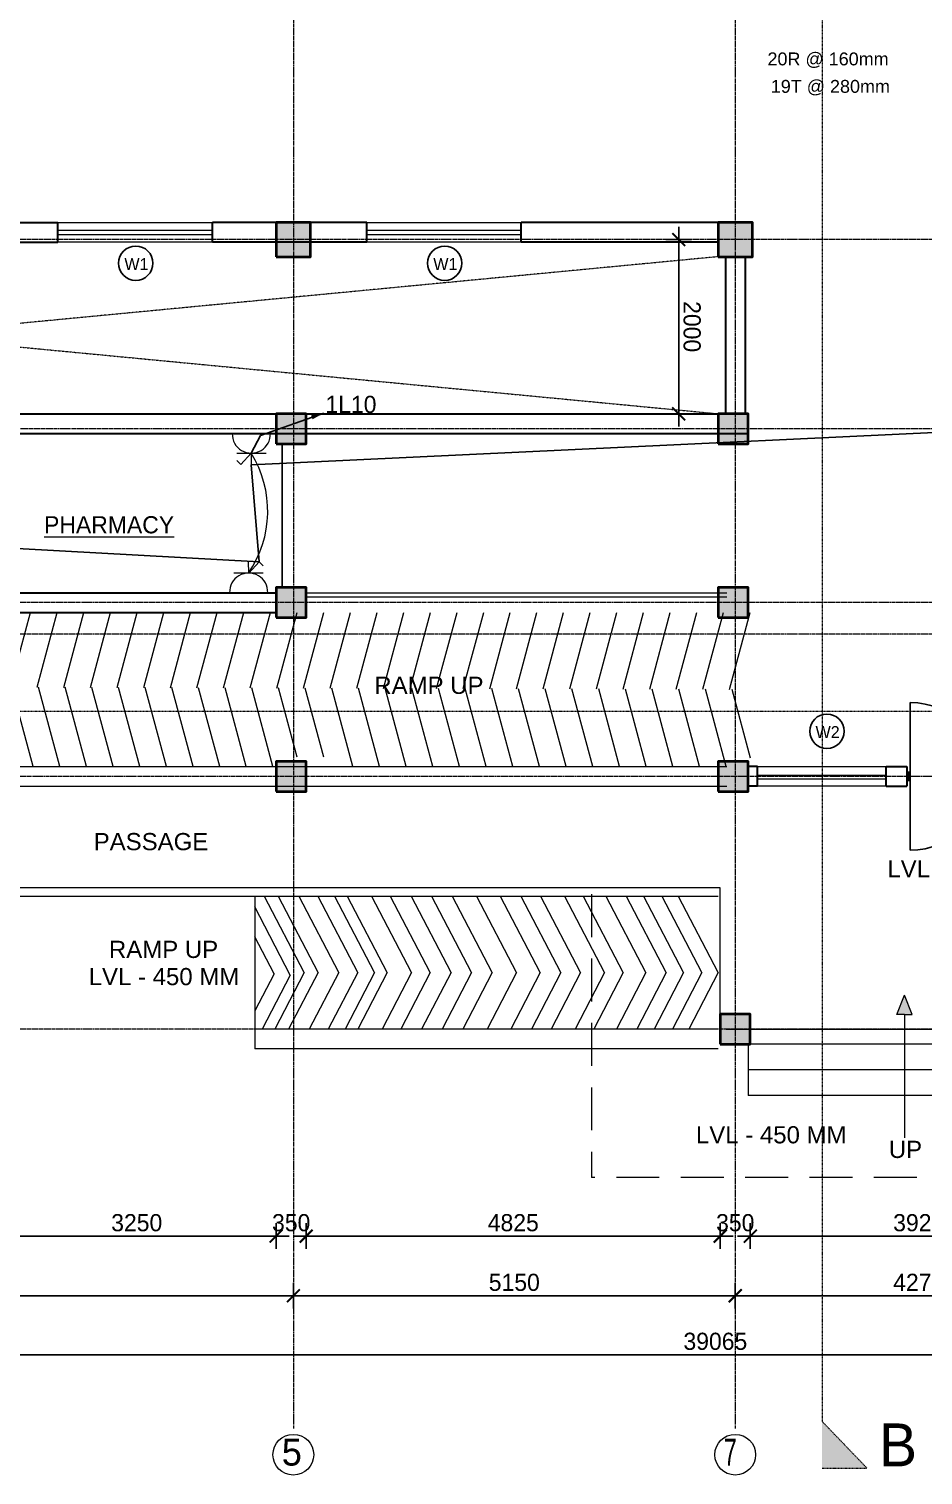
# Model space of a CAD drawing. Header units: inches. Extents: x -3071 to 2534411, y -17796 to 388172.
# Drawn here: x 1622070 to 1632490, y 290798 to 307650 of the extents above; entities that cross this region are included whole.
import ezdxf
from ezdxf.enums import TextEntityAlignment as Align

# ---------------------------------------------------------------- set-up
doc = ezdxf.new("R2010")
doc.units = ezdxf.units.IN
doc.header["$MEASUREMENT"] = 0
for name, pattern in [('ACAD_ISO08W100', [36, 24, -3, 6, -3]), ('DASHDOT2', [12.7, 6.35, -3.175, 0, -3.175]), ('DASHED', [0.75, 0.5, -0.25])]:
    doc.linetypes.add(name, pattern=pattern)
for name, color, linetype, lineweight in [('001-Archi-Opening Tags', 14, 'Continuous', 25), ('001-Archi-Text', 180, 'Continuous', 18), ('002-Archi- Opening', 90, 'Continuous', 25), ('A .4 col', 5, 'Continuous', 40), ('A 0.05 hatch', 252, 'Continuous', 5), ('A 0.13 dw', 3, 'Continuous', 13), ('A 0.13 IND DIM', 240, 'Continuous', 13), ('A 0.13parapet partition', 230, 'Continuous', 13), ('A 0.18 steps', 6, 'Continuous', 18), ('A 0.9 RAILING', 100, 'Continuous', 9), ('cen', 50, 'ACAD_ISO08W100', 5), ('DIM', 161, 'Continuous', 15), ('dotted line', 1, 'DASHED', 9), ('Grid Tag', 6, 'Continuous', 20), ('p1 walls stone outline', 4, 'Continuous', 30), ('Power Sockets City supply', 141, 'Continuous', 13), ('section', 6, 'DASHDOT2', 20), ('text', 7, 'Continuous', 25)]:
    doc.layers.add(name, color=color, linetype=linetype, lineweight=lineweight)
doc.layers.add('Wires', color=1, linetype='Continuous')
doc.styles.add('AERIAL', font='arial.ttf', dxfattribs={"height": 10})
doc.styles.add('Archi 100', font='GOTHIC.TTF', dxfattribs={"height": 200})
doc.styles.add('CG', font='GOTHIC.TTF', dxfattribs={"height": 40})
doc.styles.get("Standard").update_dxf_attribs({"font": 'GOTHIC.TTF'})
doc.linetypes.add('ZIGZAG', pattern='A,0.0001,-0.2,[131,ltypeshp.shx,S=0.2,R=0,X=-0.2,Y=0],-0.4,[131,ltypeshp.shx,S=0.2,R=180,X=0.2,Y=0],-0.2', length=0.8001)
doc.dimstyles.new('Archi 100', dxfattribs={"dimtxt": 200, "dimasz": 150, "dimexe": 150, "dimexo": 300, "dimgap": 50, "dimtad": 1, "dimdec": 0, "dimrnd": 5, "dimzin": 0, "dimdsep": 46, "dimtxsty": 'Archi 100', "dimblk": 'ARCHTICK', "dimcen": 0.09, "dimdle": 150, "dimclrd": 256, "dimclre": 256, "dimclrt": 256, "dimadec": 0, "dimazin": 0, "dimtfac": 1, "dimtdec": 0, "dimtix": 1, "dimtofl": 0, "dimtmove": 0, "dimatfit": 3, "dimfxl": 150, "dimfxlon": 1, "dimtolj": 1, "dimtzin": 0, "dimlwd": -1, "dimlwe": -1, "dimarcsym": 0})

# ---------------------------------------------------------------- blocks, each defined once
blk = doc.blocks.new('W2')
at = {"layer": 'A 0.13 dw'}
for points in [[(143910, 195589), (143910, 195359), (142110, 195359), (142110, 195589)], [(142110, 195446), (143910, 195446), (143910, 195496), (142110, 195496)]]:
    blk.add_lwpolyline(points, close=True, dxfattribs=at)
blk = doc.blocks.new('*U657')
at = {"ltscale": 100}
for points in [[(5, 50), (5, -50), (40, -50), (40, 50)], [(1760, 50), (1760, -50), (1795, -50), (1795, 50)]]:
    blk.add_hatch(color=256, dxfattribs=at).paths.add_polyline_path(points)
for points in [[(43, 855.5), (43, -855.5, 1)], [(1757, 855.5), (1757, -855.5, -1)]]:
    blk.add_lwpolyline(points, format="xyb", close=True, dxfattribs=at)
for points in [[(5, 50), (5, -50), (40, -50), (40, 50)], [(1760, 50), (1760, -50), (1795, -50), (1795, 50)]]:
    blk.add_lwpolyline(points, close=True)
blk = doc.blocks.new('WIN W3')
at = {"layer": 'A 0.13 dw'}
for points in [[(169745, 183259), (168245, 183259), (168245, 183489), (169745, 183489)], [(169745, 183339), (168245, 183339), (168245, 183389), (169745, 183389)]]:
    blk.add_lwpolyline(points, close=True, dxfattribs=at)
blk = doc.blocks.new('grid')
at = {"layer": 'Grid Tag', "linetype": 'Continuous', "ltscale": 30}
blk.add_circle((51, 48), 264, dxfattribs=at)
blk.add_attdef('GRID', (-143, -93), '', height=200)
blk = doc.blocks.new('window tag')
blk.add_circle((0, 0), 200)
at = {"style": 'Archi 100', "flags": 1}
for tag, p in [('WIDTH', (15, 174.5)), ('HEIGHT', (-4.5, -348.5))]:
    blk.add_attdef(tag, p, '', height=200, dxfattribs=at)
at = {"style": 'Archi 100'}
blk.add_attdef('SYMBOL', text='', height=200, dxfattribs=at).set_placement((8, -10.5), align=Align.MIDDLE_CENTER)
blk = doc.blocks.new('_ArchTick')
at = {"color": 0, "linetype": 'ByBlock', "const_width": 0.15}
blk.add_lwpolyline([(-0.5, -0.5), (0.5, 0.5)], dxfattribs=at)
blk = doc.blocks.new('*D1375')
at = {"transparency": 16777216}
for p, q in [((1630476, 293733), (1630476, 293433)), ((1634401, 293733), (1634401, 293433)), ((1634551, 293583), (1630326, 293583))]:
    blk.add_line(p, q, dxfattribs=at)
at = {"layer": 'Defpoints', "color": 0, "transparency": 16777216}
for p in [(1630476, 295820), (1634401, 295820), (1630476, 293583)]:
    blk.add_point(p, dxfattribs=at)
at = {"transparency": 16777216, "xscale": 150, "yscale": 150, "zscale": 150, "rotation": 180}
blk.add_blockref('_ArchTick', (1630476, 293583), dxfattribs=at)
at = {"transparency": 16777216, "xscale": 150, "yscale": 150, "zscale": 150}
blk.add_blockref('_ArchTick', (1634401, 293583), dxfattribs=at)
at = {"transparency": 16777216, "insert": (1632439, 293738), "char_height": 200, "attachment_point": 5, "style": 'Archi 100'}
blk.add_mtext('\\A1;3925', dxfattribs=at)
blk = doc.blocks.new('*D1376')
at = {"transparency": 16777216}
for p, q in [((1630126, 293733), (1630126, 293433)), ((1630476, 293733), (1630476, 293433)), ((1630126, 293583), (1629976, 293583)), ((1630476, 293583), (1630626, 293583))]:
    blk.add_line(p, q, dxfattribs=at)
at = {"layer": 'Defpoints', "color": 0, "transparency": 16777216}
for p in [(1630126, 295820), (1630476, 295820), (1630126, 293583)]:
    blk.add_point(p, dxfattribs=at)
at = {"transparency": 16777216, "xscale": 150, "yscale": 150, "zscale": 150}
blk.add_blockref('_ArchTick', (1630126, 293583), dxfattribs=at)
at = {"transparency": 16777216, "xscale": 150, "yscale": 150, "zscale": 150, "rotation": 180}
blk.add_blockref('_ArchTick', (1630476, 293583), dxfattribs=at)
at = {"transparency": 16777216, "insert": (1630301, 293738), "char_height": 200, "attachment_point": 5, "style": 'Archi 100'}
blk.add_mtext('\\A1;350', dxfattribs=at)
blk = doc.blocks.new('*D1377')
at = {"transparency": 16777216}
for p, q in [((1625301, 293733), (1625301, 293433)), ((1630126, 293733), (1630126, 293433)), ((1630276, 293583), (1625151, 293583))]:
    blk.add_line(p, q, dxfattribs=at)
at = {"layer": 'Defpoints', "color": 0, "transparency": 16777216}
for p in [(1625301, 298765), (1630126, 295820), (1625301, 293583)]:
    blk.add_point(p, dxfattribs=at)
at = {"transparency": 16777216, "xscale": 150, "yscale": 150, "zscale": 150, "rotation": 180}
blk.add_blockref('_ArchTick', (1625301, 293583), dxfattribs=at)
at = {"transparency": 16777216, "xscale": 150, "yscale": 150, "zscale": 150}
blk.add_blockref('_ArchTick', (1630126, 293583), dxfattribs=at)
at = {"transparency": 16777216, "insert": (1627714, 293738), "char_height": 200, "attachment_point": 5, "style": 'Archi 100'}
blk.add_mtext('\\A1;4825', dxfattribs=at)
blk = doc.blocks.new('*D1378')
at = {"transparency": 16777216}
for p, q in [((1624951, 293733), (1624951, 293433)), ((1625301, 293733), (1625301, 293433)), ((1624951, 293583), (1624801, 293583)), ((1625301, 293583), (1625451, 293583))]:
    blk.add_line(p, q, dxfattribs=at)
at = {"layer": 'Defpoints', "color": 0, "transparency": 16777216}
for p in [(1624951, 298765), (1625301, 298765), (1624951, 293583)]:
    blk.add_point(p, dxfattribs=at)
at = {"transparency": 16777216, "xscale": 150, "yscale": 150, "zscale": 150}
blk.add_blockref('_ArchTick', (1624951, 293583), dxfattribs=at)
at = {"transparency": 16777216, "xscale": 150, "yscale": 150, "zscale": 150, "rotation": 180}
blk.add_blockref('_ArchTick', (1625301, 293583), dxfattribs=at)
at = {"transparency": 16777216, "insert": (1625126, 293738), "char_height": 200, "attachment_point": 5, "style": 'Archi 100'}
blk.add_mtext('\\A1;350', dxfattribs=at)
blk = doc.blocks.new('*D1379')
at = {"transparency": 16777216}
for p, q in [((1621701, 293733), (1621701, 293433)), ((1624951, 293733), (1624951, 293433)), ((1625101, 293583), (1621551, 293583))]:
    blk.add_line(p, q, dxfattribs=at)
at = {"layer": 'Defpoints', "color": 0, "transparency": 16777216}
for p in [(1621701, 298765), (1624951, 298765), (1621701, 293583)]:
    blk.add_point(p, dxfattribs=at)
at = {"transparency": 16777216, "xscale": 150, "yscale": 150, "zscale": 150, "rotation": 180}
blk.add_blockref('_ArchTick', (1621701, 293583), dxfattribs=at)
at = {"transparency": 16777216, "xscale": 150, "yscale": 150, "zscale": 150}
blk.add_blockref('_ArchTick', (1624951, 293583), dxfattribs=at)
at = {"transparency": 16777216, "insert": (1623326, 293738), "char_height": 200, "attachment_point": 5, "style": 'Archi 100'}
blk.add_mtext('\\A1;3250', dxfattribs=at)
blk = doc.blocks.new('*D1393')
at = {"transparency": 16777216}
for p, q in [((1634726, 292888), (1630151, 292888)), ((1630301, 293038), (1630301, 292738)), ((1634576, 293038), (1634576, 292738))]:
    blk.add_line(p, q, dxfattribs=at)
at = {"layer": 'Defpoints', "color": 0, "transparency": 16777216}
for p in [(1630301, 295995), (1634576, 295995), (1630301, 292888)]:
    blk.add_point(p, dxfattribs=at)
at = {"transparency": 16777216, "xscale": 150, "yscale": 150, "zscale": 150, "rotation": 180}
blk.add_blockref('_ArchTick', (1630301, 292888), dxfattribs=at)
at = {"transparency": 16777216, "xscale": 150, "yscale": 150, "zscale": 150}
blk.add_blockref('_ArchTick', (1634576, 292888), dxfattribs=at)
at = {"transparency": 16777216, "insert": (1632439, 293043), "char_height": 200, "attachment_point": 5, "style": 'Archi 100'}
blk.add_mtext('\\A1;4275', dxfattribs=at)
blk = doc.blocks.new('*D1394')
at = {"transparency": 16777216}
for p, q in [((1630451, 292888), (1625001, 292888)), ((1625151, 293038), (1625151, 292738)), ((1630301, 293038), (1630301, 292738))]:
    blk.add_line(p, q, dxfattribs=at)
at = {"layer": 'Defpoints', "color": 0, "transparency": 16777216}
for p in [(1625151, 298940), (1630301, 295995), (1625151, 292888)]:
    blk.add_point(p, dxfattribs=at)
at = {"transparency": 16777216, "xscale": 150, "yscale": 150, "zscale": 150, "rotation": 180}
blk.add_blockref('_ArchTick', (1625151, 292888), dxfattribs=at)
at = {"transparency": 16777216, "xscale": 150, "yscale": 150, "zscale": 150}
blk.add_blockref('_ArchTick', (1630301, 292888), dxfattribs=at)
at = {"transparency": 16777216, "insert": (1627726, 293043), "char_height": 200, "attachment_point": 5, "style": 'Archi 100'}
blk.add_mtext('\\A1;5150', dxfattribs=at)
blk = doc.blocks.new('*D1395')
at = {"transparency": 16777216}
for p, q in [((1625301, 292888), (1617801, 292888)), ((1617951, 293038), (1617951, 292738)), ((1625151, 293038), (1625151, 292738))]:
    blk.add_line(p, q, dxfattribs=at)
at = {"layer": 'Defpoints', "color": 0, "transparency": 16777216}
for p in [(1617951, 298940), (1625151, 298940), (1617951, 292888)]:
    blk.add_point(p, dxfattribs=at)
at = {"transparency": 16777216, "xscale": 150, "yscale": 150, "zscale": 150, "rotation": 180}
blk.add_blockref('_ArchTick', (1617951, 292888), dxfattribs=at)
at = {"transparency": 16777216, "xscale": 150, "yscale": 150, "zscale": 150}
blk.add_blockref('_ArchTick', (1625151, 292888), dxfattribs=at)
at = {"transparency": 16777216, "insert": (1621551, 293043), "char_height": 200, "attachment_point": 5, "style": 'Archi 100'}
blk.add_mtext('\\A1;7200', dxfattribs=at)
blk = doc.blocks.new('*D1285')
at = {"transparency": 16777216}
for p, q in [((1610536, 292351), (1610536, 292051)), ((1649601, 292351), (1649601, 292051)), ((1610386, 292201), (1649751, 292201))]:
    blk.add_line(p, q, dxfattribs=at)
at = {"layer": 'Defpoints', "color": 0, "transparency": 16777216}
for p in [(1610536, 298740), (1649601, 295795), (1649601, 292201)]:
    blk.add_point(p, dxfattribs=at)
at = {"transparency": 16777216, "xscale": 150, "yscale": 150, "zscale": 150, "rotation": 180}
blk.add_blockref('_ArchTick', (1610536, 292201), dxfattribs=at)
at = {"transparency": 16777216, "xscale": 150, "yscale": 150, "zscale": 150}
blk.add_blockref('_ArchTick', (1649601, 292201), dxfattribs=at)
at = {"transparency": 16777216, "insert": (1630069, 292356), "char_height": 200, "attachment_point": 5, "style": 'Archi 100'}
blk.add_mtext('\\A1;39065', dxfattribs=at)
blk = doc.blocks.new('*D1726')
at = {"transparency": 16777216}
for p, q in [((1629792, 305195), (1629492, 305195)), ((1629642, 305345), (1629642, 303015)), ((1629792, 303165), (1629492, 303165))]:
    blk.add_line(p, q, dxfattribs=at)
at = {"layer": 'Defpoints', "color": 0, "transparency": 16777216}
for p in [(1630101, 305195), (1629642, 303165), (1630101, 303165)]:
    blk.add_point(p, dxfattribs=at)
at = {"transparency": 16777216, "xscale": 150, "yscale": 150, "zscale": 150}
for p, rotation in [((1629642, 305195), 90.00423666362136), ((1629642, 303165), 270.0042366636214)]:
    blk.add_blockref('_ArchTick', p, dxfattribs=dict(at, rotation=rotation))
at = {"transparency": 16777216, "insert": (1629797, 304180), "char_height": 200, "attachment_point": 5, "rotation": 270.0042, "style": 'Archi 100'}
blk.add_mtext('\\A1;2000', dxfattribs=at)
blk = doc.blocks.new('15A N soc')
at = {"layer": 'Power Sockets City supply', "color": 244, "lineweight": 13, "true_color": 0x991b1e}
for p, q in [((52222.5612, 99516.2064), (52222.5611, 99516.2603)), ((52222.5612, 99516.2064), (52222.6099, 99516.2585)), ((52222.6099, 99516.2585), (52222.6282, 99516.2401)), ((52222.6282, 99516.2064), (52222.4926, 99516.2064)), ((52222.4338, 99516.1156), (52222.6863, 99516.1156))]:
    blk.add_line(p, q, dxfattribs=at)
blk.add_arc((52222.5612, 99516.1182), 0.0881, 358.32, 181.68, dxfattribs=at)

msp = doc.modelspace()

# ---------------------------------------------------------------- hatches: boundary and pattern name
at = {"layer": 'A .4 col', "linetype": 'Continuous'}
h = msp.add_hatch(color=256, dxfattribs=at)
h.dxf.hatch_style = 1
h.paths.add_polyline_path([(1624951.17, 304995.24), (1625351.17, 304995.24), (1625351.17, 305395.24), (1624951.17, 305395.24)])
h = msp.add_hatch(color=256, dxfattribs=at)
h.dxf.hatch_style = 1
h.paths.add_polyline_path([(1630101.17, 304995.24), (1630501.17, 304995.24), (1630501.17, 305395.24), (1630101.17, 305395.24)])
h = msp.add_hatch(color=256, dxfattribs=at)
h.dxf.hatch_style = 1
h.paths.add_polyline_path([(1624951.32, 302815.24), (1625301.32, 302815.24), (1625301.32, 303165.24), (1624951.32, 303165.24)])
h = msp.add_hatch(color=256, dxfattribs=at)
h.dxf.hatch_style = 1
h.paths.add_polyline_path([(1630101.32, 302815.24), (1630451.32, 302815.24), (1630451.32, 303165.24), (1630101.32, 303165.24)])
h = msp.add_hatch(color=256, dxfattribs=at)
h.dxf.hatch_style = 1
h.paths.add_polyline_path([(1624951.32, 300790.24), (1625301.32, 300790.24), (1625301.32, 301140.24), (1624951.32, 301140.24)])
h = msp.add_hatch(color=256, dxfattribs=at)
h.dxf.hatch_style = 1
h.paths.add_polyline_path([(1630101.32, 300790.24), (1630451.32, 300790.24), (1630451.32, 301140.24), (1630101.32, 301140.24)])
h = msp.add_hatch(color=256, dxfattribs=at)
h.dxf.hatch_style = 1
h.paths.add_polyline_path([(1624951.32, 298765.25), (1625301.32, 298765.25), (1625301.32, 299115.25), (1624951.32, 299115.25)])
h = msp.add_hatch(color=256, dxfattribs=at)
h.dxf.hatch_style = 1
h.paths.add_polyline_path([(1630101.32, 298765.25), (1630451.32, 298765.25), (1630451.32, 299115.25), (1630101.32, 299115.25)])
h = msp.add_hatch(color=256, dxfattribs=at)
h.dxf.hatch_style = 1
h.paths.add_polyline_path([(1630126.17, 295820.25), (1630476.17, 295820.25), (1630476.17, 296170.25), (1630126.17, 296170.25)])
at = {"layer": 'A 0.05 hatch'}
h = msp.add_hatch(dxfattribs=at)
h.set_pattern_fill('_USER', color=256, scale=300, angle=285, style=0, pattern_type=0)
h.set_pattern_definition([(75, (1613158.47, 299975.25), (289.778, -77.6457), [])])
h.paths.add_polyline_path([(1618151.32, 300849.97), (1618151.32, 300740.25), (1617926.32, 300740.25), (1617926.32, 300849.98), (1613173.47, 300850.25), (1613173.47, 300005.25), (1630478.48, 299952.75), (1630478.48, 300849.27), (1618483.48, 300849.95), (1618483.48, 300740.25), (1618258.48, 300740.25), (1618258.48, 300849.96)])
h = msp.add_hatch(dxfattribs=at)
h.set_pattern_fill('_USER', color=256, scale=300, angle=285, style=0, pattern_type=0)
h.set_pattern_definition([(285, (1613158.47, 300038.02), (289.778, 77.6457), [])])
h.paths.add_polyline_path([(1625178.48, 299165.25), (1625628.48, 299165.25), (1625628.48, 299055.25), (1630478.48, 299055.25), (1630478.48, 299952.75), (1613173.47, 300008.02), (1613173.47, 299055.25), (1617978.48, 299055.25), (1617978.48, 299165.25), (1618428.48, 299165.25), (1618428.48, 299055.25), (1625178.48, 299055.25)])
at = {"layer": 'DIM', "ltscale": 20}
msp.add_hatch(color=256, dxfattribs=at).paths.add_polyline_path([(1632183.41, 296165.81), (1632272.56, 296165.81), (1632361.71, 296165.81), (1632272.56, 296388.62)])
at = {"layer": 'section'}
msp.add_hatch(color=256, dxfattribs=at).paths.add_polyline_path([(1631835.92, 290879.3), (1631313.57, 290879.3), (1631313.57, 291422.9)])

# ---------------------------------------------------------------- linework, layer by layer
at = {"layer": '002-Archi- Opening', "linetype": 'ZIGZAG', "ltscale": 100}
msp.add_line((1625021.68, 302815.24), (1625021.68, 301140.24), dxfattribs=at)
at = {"layer": 'A .4 col', "linetype": 'Continuous'}
for points in [[(1624951.17, 304995.24), (1625351.17, 304995.24), (1625351.17, 305395.24), (1624951.17, 305395.24)], [(1630101.17, 304995.24), (1630501.17, 304995.24), (1630501.17, 305395.24), (1630101.17, 305395.24)], [(1624951.32, 302815.24), (1625301.32, 302815.24), (1625301.32, 303165.24), (1624951.32, 303165.24)], [(1630101.32, 302815.24), (1630451.32, 302815.24), (1630451.32, 303165.24), (1630101.32, 303165.24)], [(1624951.32, 300790.24), (1625301.32, 300790.24), (1625301.32, 301140.24), (1624951.32, 301140.24)], [(1630101.32, 300790.24), (1630451.32, 300790.24), (1630451.32, 301140.24), (1630101.32, 301140.24)], [(1624951.32, 298765.25), (1625301.32, 298765.25), (1625301.32, 299115.25), (1624951.32, 299115.25)], [(1630101.32, 298765.25), (1630451.32, 298765.25), (1630451.32, 299115.25), (1630101.32, 299115.25)], [(1630126.17, 295820.25), (1630476.17, 295820.25), (1630476.17, 296170.25), (1630126.17, 296170.25)]]:
    msp.add_lwpolyline(points, close=True, dxfattribs=at)
at = {"layer": 'A 0.05 hatch'}
for p, q in [((1625277.74, 296652.75), (1624815.63, 297540.25)), ((1625438.53, 296652.75), (1624976.42, 297540.25)), ((1625679.71, 296652.75), (1625217.6, 297540.25)), ((1625900.79, 296652.75), (1625438.69, 297540.25)), ((1626098.43, 296652.75), (1625636.32, 297540.25)), ((1626245.81, 296652.75), (1625783.71, 297540.25)), ((1626527.19, 296652.75), (1626065.09, 297540.25)), ((1626744.93, 296652.75), (1626282.82, 297540.25)), ((1626988.65, 296652.75), (1626526.54, 297540.25)), ((1627228.45, 296652.75), (1626766.35, 297540.25)), ((1627468.25, 296652.75), (1627006.14, 297540.25)), ((1627750.68, 296652.75), (1627288.58, 297540.25)), ((1628027.78, 296652.75), (1627565.68, 297540.25)), ((1628267.58, 296652.75), (1627805.48, 297540.25)), ((1628496.72, 296652.75), (1628034.62, 297540.25)), ((1628776.34, 296652.75), (1628314.24, 297540.25)), ((1628993.71, 296652.75), (1628531.6, 297540.25)), ((1629258.78, 296652.75), (1628796.68, 297540.25)), ((1629497.35, 296652.75), (1629035.24, 297540.25)), ((1629698.81, 296652.75), (1629236.7, 297540.25)), ((1629910.87, 296652.75), (1629448.76, 297540.25)), ((1630101.32, 296652.75), (1629639.22, 297540.25)), ((1625115.1, 296623.46), (1624701.32, 297418.15)), ((1624925.69, 296639.26), (1624701.32, 297070.18)), ((1624925.69, 296639.26), (1624701.32, 296208.34)), ((1625115.1, 296623.46), (1624788, 295995.25)), ((1625277.74, 296652.75), (1624935.39, 295995.25)), ((1625438.53, 296652.75), (1625096.18, 295995.25)), ((1625679.71, 296652.75), (1625337.36, 295995.25)), ((1625900.79, 296652.75), (1625558.44, 295995.25)), ((1626098.43, 296652.75), (1625756.08, 295995.25)), ((1626245.81, 296652.75), (1625903.47, 295995.25)), ((1626527.19, 296652.75), (1626184.85, 295995.25)), ((1626744.93, 296652.75), (1626402.58, 295995.25)), ((1626988.65, 296652.75), (1626646.3, 295995.25)), ((1627228.45, 296652.75), (1626886.1, 295995.25)), ((1627468.25, 296652.75), (1627125.9, 295995.25)), ((1627750.68, 296652.75), (1627408.33, 295995.25)), ((1628027.78, 296652.75), (1627685.44, 295995.25)), ((1628267.58, 296652.75), (1627925.23, 295995.25)), ((1628496.72, 296652.75), (1628154.38, 295995.25)), ((1628776.34, 296652.75), (1628434, 295995.25)), ((1628993.71, 296652.75), (1628651.36, 295995.25)), ((1629258.78, 296652.75), (1628916.43, 295995.25)), ((1629497.35, 296652.75), (1629155, 295995.25)), ((1629698.81, 296652.75), (1629356.46, 295995.25)), ((1629910.87, 296652.75), (1629568.52, 295995.25)), ((1630101.32, 296652.75), (1629758.97, 295995.25))]:
    msp.add_line(p, q, dxfattribs=at)
at = {"layer": 'A 0.13parapet partition'}
for p, q in [((1610841.32, 299055.25), (1630201.32, 299055.25)), ((1610926.32, 298825.25), (1630201.32, 298825.25)), ((1630126.17, 297640.25), (1610611.35, 297640.25)), ((1630126.17, 296170.25), (1630126.17, 297640.25)), ((1630101.32, 297540.25), (1609399.51, 297540.25)), ((1630101.32, 295995.25), (1624701.32, 295995.25)), ((1630101.32, 295765.25), (1624701.32, 295765.25))]:
    msp.add_line(p, q, dxfattribs=at)
at = {"layer": 'A 0.18 steps'}
for p, q in [((1624701.32, 297540.25), (1624701.32, 295765.25)), ((1634401.17, 295820.25), (1630451.32, 295820.25)), ((1630451.32, 295820.25), (1630451.32, 295220.25)), ((1634401.17, 295520.25), (1630451.32, 295520.25)), ((1634401.17, 295220.25), (1630451.32, 295220.25))]:
    msp.add_line(p, q, dxfattribs=at)
at = {"layer": 'A 0.18 steps', "linetype": 'Continuous'}
msp.add_line((1630196.17, 295995.25), (1634376.17, 295995.25), dxfattribs=at)
at = {"layer": 'A 0.9 RAILING'}
for p, q in [((1625301.32, 301080.27), (1630201.32, 301080.24)), ((1625301.32, 301030.27), (1630201.32, 301030.24))]:
    msp.add_line(p, q, dxfattribs=at)
at = {"layer": 'cen', "ltscale": 2}
for p, q in [((1625151.17, 316425.62), (1625151.17, 291340.6)), ((1630301.17, 316425.62), (1630301.17, 291340.6)), ((1653916.17, 305195.24), (1606236.17, 305195.24)), ((1635004.09, 302990.24), (1609786.53, 302990.24)), ((1634976.32, 300965.25), (1609786.53, 300965.25)), ((1653916.17, 300595.25), (1606236.17, 300595.25)), ((1634981.32, 298940.25), (1609786.53, 298940.25)), ((1653916.17, 295995.25), (1606236.17, 295995.25))]:
    msp.add_line(p, q, dxfattribs=at)
at = {"layer": 'Defpoints'}
msp.add_lwpolyline([(1636481.01, 303130.32), (1624661.33, 302570.23), (1624753.42, 301440.87), (1621010.52, 301645.51), (1617811.32, 302815.24), (1616852.87, 301417.62), (1613201.16, 302781.72), (1611599.17, 307485.34)], dxfattribs=at)
at = {"layer": 'DIM', "ltscale": 20}
for p, q in [((1632183.41, 296165.81), (1632272.56, 296388.62)), ((1632361.71, 296165.81), (1632272.56, 296388.62)), ((1632272.56, 296165.81), (1632183.41, 296165.81)), ((1632272.56, 296165.81), (1632272.56, 294728.16)), ((1632272.56, 296165.81), (1632361.71, 296165.81))]:
    msp.add_line(p, q, dxfattribs=at)
at = {"layer": 'dotted line', "ltscale": 1000}
for p in [(1628626.17, 297566.42), (1650416.17, 294265.2)]:
    msp.add_line(p, (1628626.17, 294265.2), dxfattribs=at)
at = {"layer": 'p1 walls stone outline'}
for p, q in [((1620651.73, 305395.24), (1622407.79, 305395.24)), ((1622407.67, 305165.48), (1622407.67, 305395.24)), ((1626007.79, 305395.24), (1624207.67, 305395.24)), ((1624207.67, 305165.24), (1624207.67, 305395.24)), ((1626007.67, 305165.48), (1626007.67, 305395.24)), ((1630101.17, 305395.24), (1627807.67, 305395.24)), ((1627807.67, 305165.24), (1627807.67, 305395.24)), ((1620651.73, 305165.24), (1622407.79, 305165.24)), ((1626007.79, 305165.24), (1624207.67, 305165.24)), ((1630101.17, 305165.24), (1627807.67, 305165.24)), ((1630186.17, 304995.24), (1630186.17, 303165.24)), ((1630416.17, 304995.24), (1630416.17, 303165.24)), ((1610611.32, 303165.24), (1630451.32, 303165.24)), ((1610841.32, 302935.24), (1630451.32, 302935.24)), ((1618101.32, 301080.25), (1624951.32, 301080.25)), ((1618101.32, 300850.25), (1624951.32, 300850.25)), ((1630451.32, 299055.27), (1630451.32, 299055.27)), ((1630451.32, 298825.27), (1630451.32, 299055.27)), ((1630561.32, 299055.27), (1630451.32, 299055.27)), ((1630561.32, 298825.27), (1630561.32, 299055.27)), ((1632061.32, 299055.27), (1632301.3, 299055.27)), ((1632061.32, 298825.27), (1632061.32, 299055.27)), ((1632301.3, 299055.27), (1632301.3, 298825.27)), ((1630451.32, 298825.27), (1630451.32, 298825.27)), ((1630561.32, 298825.27), (1630451.32, 298825.27)), ((1632061.32, 298825.27), (1632301.3, 298825.27))]:
    msp.add_line(p, q, dxfattribs=at)
at = {"layer": 'section'}
for p, q in [((1631313.57, 316167.48), (1631313.57, 291422.9)), ((1630101.17, 304995.24), (1610929.08, 303165.24)), ((1610951.17, 304995.24), (1630101.32, 303165.24)), ((1653854.71, 299695.92), (1605366.89, 299695.92)), ((1631835.92, 290879.3), (1631313.57, 291422.9)), ((1631313.57, 290879.3), (1631835.92, 290879.3))]:
    msp.add_line(p, q, dxfattribs=at)
at = {"layer": 'Wires', "color": 2, "lineweight": 9}
msp.add_arc((1623573.73, 302032.86), 1279.06, 325.544041, 31.769884, dxfattribs=at)

# ---------------------------------------------------------------- block references
ref = msp.add_blockref('grid', (1625104.94, 290992.55), dxfattribs=dict(xscale=0.8987445155798923, yscale=0.8987445155798923, zscale=0.8987445155798923))
ref.add_attrib('GRID', '5', (1625016.4, 290908.77), dxfattribs={"height": 314.56})
ref = msp.add_blockref('grid', (1630254.94, 290992.55), dxfattribs=dict(xscale=0.8987445155798923, yscale=0.8987445155798923, zscale=0.8987445155798923))
ref.add_attrib('GRID', '7', (1630166.41, 290908.77), dxfattribs={"height": 314.56, "width": 0.65})
at = {"layer": '001-Archi-Opening Tags'}
ref = msp.add_blockref('window tag', (1623314.74, 304919.82), dxfattribs=at)
ref.add_attrib('SYMBOL', 'W1', dxfattribs={"layer": '0', "height": 140, "style": 'CG'}).set_placement((1623322.74, 304909.32), align=Align.MIDDLE_CENTER)
ref = msp.add_blockref('window tag', (1626914.74, 304919.82), dxfattribs=at)
ref.add_attrib('SYMBOL', 'W1', dxfattribs={"layer": '0', "height": 140, "style": 'CG'}).set_placement((1626922.74, 304909.32), align=Align.MIDDLE_CENTER)
ref = msp.add_blockref('window tag', (1631369.24, 299466.17), dxfattribs=at)
ref.add_attrib('SYMBOL', 'W2', dxfattribs={"layer": '0', "height": 140, "style": 'CG'}).set_placement((1631377.24, 299455.67), align=Align.MIDDLE_CENTER)
at = {"layer": '002-Archi- Opening', "xscale": 1.00558659217495, "yscale": 1.00558659217495, "zscale": 1.00558659217495, "rotation": 180.0000000000128}
msp.add_blockref('*U657', (1634106.33, 298940.27), dxfattribs=at)
at = {"layer": 'A 0.13 IND DIM'}
for name, p in [('W2', (1480297.52, 109806.64)), ('W2', (1483897.52, 109806.64)), ('WIN W3', (1462316.11, 115566.67))]:
    msp.add_blockref(name, p, dxfattribs=at)
at = {"layer": 'Power Sockets City supply', "lineweight": 0, "xscale": 2523.339306174504, "yscale": 2523.339306174504, "zscale": 2523.339306174504, "rotation": 180}
msp.add_blockref('15A N soc', (133399902.49, 251415861.41), dxfattribs=at)
at = {"layer": 'Power Sockets City supply', "lineweight": 0, "xscale": 2523.339306174504, "yscale": 2523.339306174504, "zscale": 2523.339306174504}
msp.add_blockref('15A N soc', (-130150610.89, -250811845.91), dxfattribs=at)

# ---------------------------------------------------------------- texts
at = {"layer": '001-Archi-Text', "insert": (1622515.89, 301971.95), "char_height": 200, "attachment_point": 1, "style": 'Archi 100'}
msp.add_mtext_dynamic_manual_height_columns('\\pxqc;{\\LPHARMACY}', width=976, gutter_width=1000, heights=[0], dxfattribs=at)
at = {"layer": 'section', "insert": (1632196.86, 291150.29), "char_height": 500, "width": 2050.5885, "attachment_point": 5, "style": 'CG'}
msp.add_mtext('B', dxfattribs=at)
at = {"layer": 'text', "style": 'AERIAL'}
for s, p in [('RAMP UP', (1626094.64, 299901.03)), ('PASSAGE', (1622824.52, 298079.98)), ('RAMP UP', (1623002.12, 296824.11))]:
    msp.add_text(s, height=200, dxfattribs=at).set_placement(p)
at = {"layer": 'text', "width": 14192.8258, "attachment_point": 1, "style": 'AERIAL'}
for s, insert, char_height in [('20R @ 160mm', (1630676.34, 307375.1), 150), ('19T @ 280mm', (1630714.86, 307055.19), 150), ('LVL + 00 MM', (1632073.58, 297963.23), 200), ('LVL - 450 MM', (1622765.94, 296707.16), 200), ('LVL - 450 MM', (1629842.84, 294863.73), 200), ('UP', (1632090.4, 294693.53), 200)]:
    msp.add_mtext(s, dxfattribs=dict(at, insert=insert, char_height=char_height))
at = {"layer": 'Wires', "lineweight": 9, "insert": (1625524.79, 303374.3), "char_height": 200, "attachment_point": 1, "style": 'CG'}
msp.add_mtext_dynamic_manual_height_columns('1L10', width=291.9664, gutter_width=300, heights=[0], dxfattribs=at)

# ---------------------------------------------------------------- dimensions: what is measured, and where the dimension line sits
dim = msp.add_aligned_dim(p1=(1630101.17, 305195.24), p2=(1630101.32, 303165.24), distance=-459.16, text='2000', dimstyle='Archi 100')
dim.commit()
dim.dimension.update_dxf_attribs({"geometry": '*D1726', "text_midpoint": (1629797.12, 304180.22)})
for base, p1, p2, picture, middle in [((1617951.17, 292887.61), (1625151.17, 298940.25), (1617951.17, 298940.25), '*D1395', (1621551.17, 293042.64)), ((1625151.17, 292887.61), (1630301.17, 295995.25), (1625151.17, 298940.25), '*D1394', (1627726.17, 293042.64)), ((1621701.32, 293582.72), (1624951.32, 298765.25), (1621701.32, 298765.25), '*D1379', (1623326.32, 293737.75)), ((1624951.32, 293582.72), (1625301.32, 298765.25), (1624951.32, 298765.25), '*D1378', (1625126.32, 293737.75)), ((1625301.32, 293582.72), (1630126.17, 295820.25), (1625301.32, 298765.25), '*D1377', (1627713.74, 293737.75)), ((1630301.17, 292887.61), (1634576.17, 295995.25), (1630301.17, 295995.25), '*D1393', (1632438.67, 293042.64)), ((1630126.17, 293582.72), (1630476.17, 295820.25), (1630126.17, 295820.25), '*D1376', (1630301.17, 293737.75)), ((1630476.17, 293582.72), (1634401.17, 295820.25), (1630476.17, 295820.25), '*D1375', (1632438.67, 293737.75))]:
    dim = msp.add_linear_dim(base=base, p1=p1, p2=p2, dimstyle='Archi 100', override={"dimtmove": 1})
    dim.commit()
    dim.dimension.update_dxf_attribs({"geometry": picture, "text_midpoint": middle})
dim = msp.add_linear_dim(base=(1649601.17, 292201.1), p1=(1610536.32, 298740.25), p2=(1649601.17, 295795.25), dimstyle='Archi 100')
dim.commit()
dim.dimension.update_dxf_attribs({"geometry": '*D1285', "text_midpoint": (1630068.74, 292356.13)})

# ---------------------------------------------------------------- leaders
at = {"layer": 'Defpoints'}
msp.add_leader([(1625507.3, 303174.1), (1624768.51, 302911.1), (1624661.15, 302706.29)], dimstyle='Archi 100', override={"dimgap": 50, "dimtad": 0}, dxfattribs=at)

doc.saveas('drawing.dxf')
